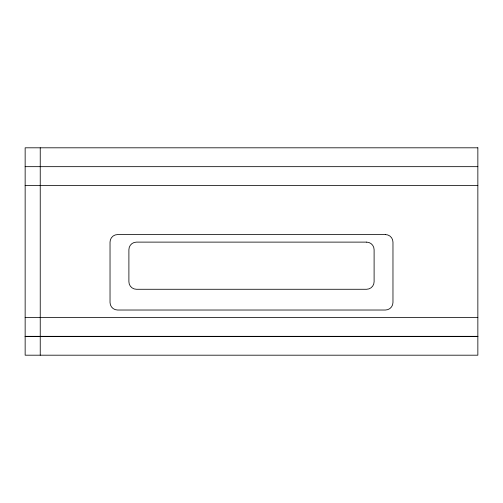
<?xml version="1.0" encoding="UTF-8"?>
<svg xmlns="http://www.w3.org/2000/svg" width="503" height="503" viewBox="0 0 503 503"><rect width="100%" height="100%" fill="white"/><g stroke="black" fill="none" stroke-linecap="round" stroke-linejoin="round"><path stroke-width="0.75" d="M25.15 166.669L477.85 166.669M25.15 185.532L477.85 185.532M25.15 317.569L477.85 317.569M25.15 336.331L477.85 336.331M25.15 336.432L477.85 336.432M40.24 147.807L40.24 355.193M477.85 147.807L25.15 147.807L25.15 355.193L477.85 355.193L477.85 147.807M385.424 234.574L117.576 234.574A7.545 7.545 0 0 0 110.031 242.119L110.031 302.479A7.545 7.545 0 0 0 117.576 310.024L385.424 310.024A7.545 7.545 0 0 0 392.969 302.479L392.969 242.119A7.545 7.545 0 0 0 385.424 234.574M366.561 242.119L136.439 242.119A7.545 7.545 0 0 0 128.894 249.664L128.894 281.73A7.545 7.545 0 0 0 136.439 289.275L366.561 289.275A7.545 7.545 0 0 0 374.106 281.73L374.106 249.664A7.545 7.545 0 0 0 366.561 242.119"/></g></svg>
